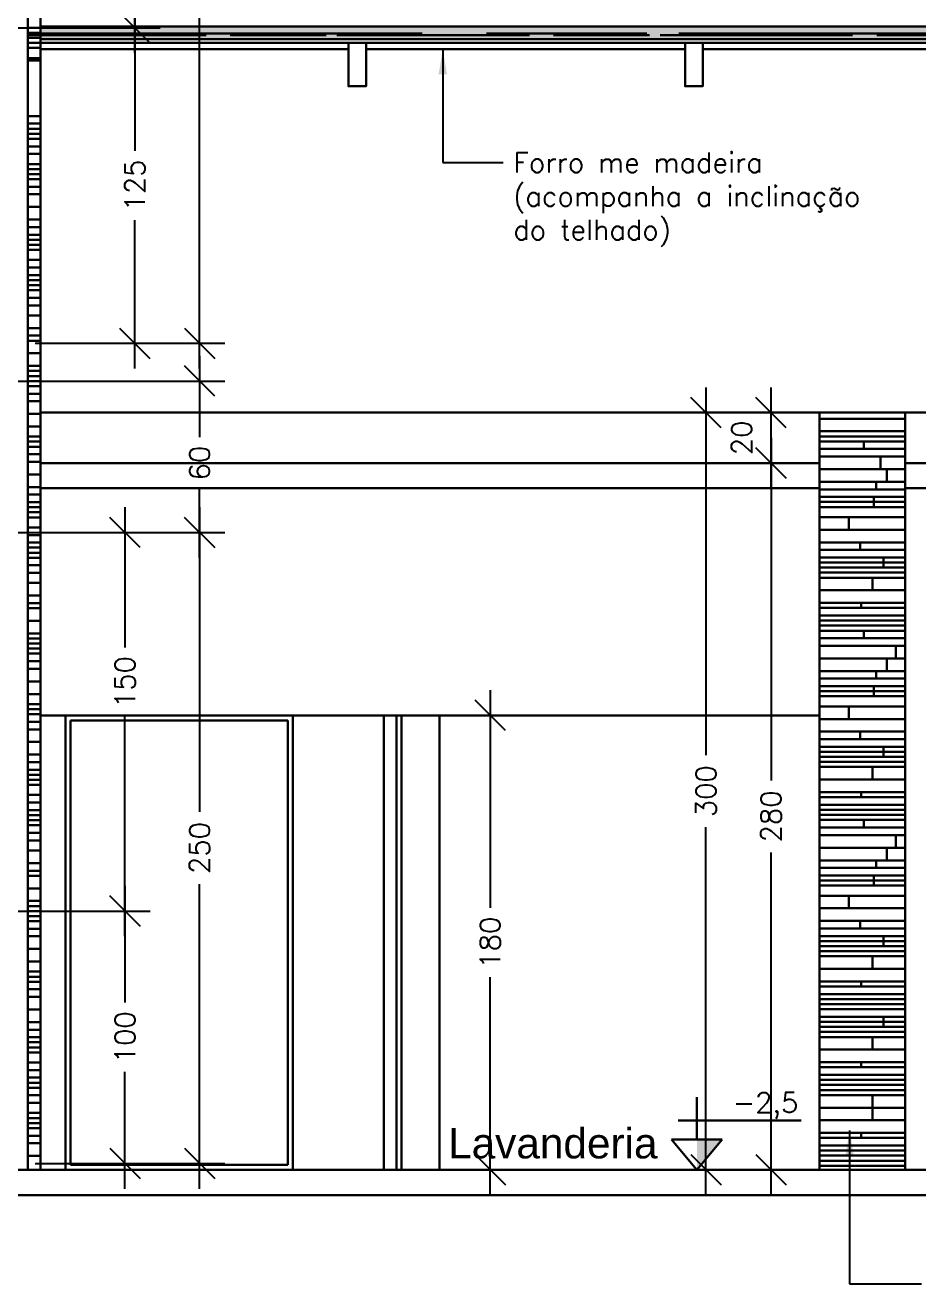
# Model space of a CAD drawing. Header units: millimetres. Extents: x -4228 to 27092, y -6721 to 984.
# Drawn here: x 25343.5 to 25697.4, y -1617.9 to -1119.2 of the extents above; entities that cross this region are included whole.
import ezdxf
from ezdxf.enums import TextEntityAlignment as Align

# ---------------------------------------------------------------- set-up
doc = ezdxf.new("R2010")
doc.units = ezdxf.units.MM
doc.header["$LTSCALE"] = 50
doc.layers.get('0').update_dxf_attribs({"lineweight": 0})
for name, color, linetype in [('cobertura', 2, 'Continuous'), ('cota', 1, 'Continuous'), ('esquadrias', 3, 'Continuous'), ('estruturametalica', 2, 'Continuous'), ('gesso', 7, 'Continuous'), ('HACHURA', 2, 'Continuous'), ('hatch', 2, 'Continuous'), ('madeiramento', 2, 'Continuous'), ('PAREDES', 6, 'Continuous'), ('PAREDES3', 2, 'Continuous'), ('pedras', 2, 'Continuous'), ('PENA01', 3, 'Continuous'), ('PENA02', 2, 'Continuous'), ('piso', 2, 'Continuous'), ('QLEADER', 7, 'Continuous'), ('TEXTO', 7, 'Continuous')]:
    doc.layers.add(name, color=color, linetype=linetype)
doc.styles.add('ARIAL', font='arial.ttf')
doc.styles.add('COTA', font='simplex.shx')
doc.styles.add('ROMANS', font='romans.shx')
doc.dimstyles.new('1_50', dxfattribs={"dimscale": 0, "dimtxt": 8, "dimasz": 12, "dimexe": 10, "dimexo": 5, "dimgap": 4, "dimtad": 0, "dimdec": 0, "dimzin": 1, "dimdsep": 46, "dimtxsty": 'ROMANS', "dimblk": 'OBLIQUE', "dimcen": 10, "dimdle": 10, "dimclrd": 1, "dimclre": 1, "dimclrt": 7, "dimaunit": 1, "dimadec": 0, "dimazin": 0, "dimtm": 1e-09, "dimtfac": 1, "dimtdec": 0, "dimtmove": 2, "dimatfit": 3, "dimldrblk": 'OBLIQUE', "dimfxl": 1, "dimtolj": 1, "dimtzin": 0, "dimarcsym": 0})
doc.dimstyles.new('LEADER_50', dxfattribs={"dimscale": 0, "dimtxt": 8, "dimasz": 10, "dimexe": 10, "dimexo": 5, "dimgap": 4, "dimtad": 0, "dimdec": 0, "dimzin": 1, "dimdsep": 46, "dimtxsty": 'ROMANS', "dimcen": 10, "dimdle": 10, "dimclrd": 9, "dimclre": 9, "dimclrt": 7, "dimaunit": 1, "dimadec": 0, "dimazin": 0, "dimtm": 1e-09, "dimtfac": 1, "dimtdec": 0, "dimtmove": 2, "dimatfit": 3, "dimfxl": 1, "dimtolj": 1, "dimtzin": 0, "dimarcsym": 0})

# ---------------------------------------------------------------- blocks, each defined once
blk = doc.blocks.new('_OBLIQUE')
at = {"color": 0, "linetype": 'ByBlock'}
blk.add_line((-0.5, -0.5), (0.5, 0.5), dxfattribs=at)
blk = doc.blocks.new('*D236')
at = {"layer": 'cota', "color": 1, "linetype": 'Continuous', "lineweight": -2}
for p, q in [((25386.93, -1110.24), (25386.93, -1169.02)), ((25345.71, -1120.24), (25396.93, -1120.24)), ((25386.93, -1255.24), (25386.93, -1196.45)), ((25360.71, -1245.24), (25396.93, -1245.24))]:
    blk.add_line(p, q, dxfattribs=at)
at = {"layer": 'Defpoints', "color": 0, "linetype": 'Continuous', "lineweight": 30}
for p in [(25340.71, -1120.24), (25355.71, -1245.24), (25386.93, -1245.24)]:
    blk.add_point(p, dxfattribs=at)
at = {"layer": 'cota', "color": 1, "linetype": 'Continuous', "lineweight": -2, "xscale": 12, "yscale": 12, "zscale": 12}
for p, rotation in [((25386.93, -1120.24), 90), ((25386.93, -1245.24), 270)]:
    blk.add_blockref('_OBLIQUE', p, dxfattribs=dict(at, rotation=rotation))
at = {"layer": 'cota', "color": 7, "linetype": 'Continuous', "lineweight": 30, "insert": (25386.93, -1182.74), "char_height": 8, "attachment_point": 5, "rotation": 90, "style": 'ROMANS'}
blk.add_mtext('\\A1;125', dxfattribs=at)
blk = doc.blocks.new('*D237')
at = {"layer": 'cota', "color": 1, "linetype": 'Continuous', "lineweight": -2}
for p, q in [((25386.93, -985.24), (25386.93, -1044.02)), ((25345.71, -995.24), (25396.93, -995.24)), ((25386.93, -1130.24), (25386.93, -1071.45)), ((25332.52, -1120.24), (25396.93, -1120.24))]:
    blk.add_line(p, q, dxfattribs=at)
at = {"layer": 'Defpoints', "color": 0, "linetype": 'Continuous', "lineweight": 30}
for p in [(25340.71, -995.24), (25386.93, -995.24), (25327.52, -1120.24)]:
    blk.add_point(p, dxfattribs=at)
at = {"layer": 'cota', "color": 1, "linetype": 'Continuous', "lineweight": -2, "xscale": 12, "yscale": 12, "zscale": 12}
for p, rotation in [((25386.93, -995.24), 90), ((25386.93, -1120.24), 270)]:
    blk.add_blockref('_OBLIQUE', p, dxfattribs=dict(at, rotation=rotation))
at = {"layer": 'cota', "color": 7, "linetype": 'Continuous', "lineweight": 30, "insert": (25386.93, -1057.74), "char_height": 8, "attachment_point": 5, "rotation": 90, "style": 'ROMANS'}
blk.add_mtext('\\A1;125', dxfattribs=at)
blk = doc.blocks.new('*D238')
at = {"layer": 'cota', "color": 1, "linetype": 'Continuous', "lineweight": -2}
for p, q in [((25412.57, -985.24), (25412.57, -1062.23)), ((25345.71, -995.24), (25422.57, -995.24)), ((25412.57, -1255.24), (25412.57, -1090.8)), ((25347.52, -1245.24), (25422.57, -1245.24))]:
    blk.add_line(p, q, dxfattribs=at)
at = {"layer": 'Defpoints', "color": 0, "linetype": 'Continuous', "lineweight": 30}
for p in [(25340.71, -995.24), (25342.52, -1245.24), (25412.57, -1245.24)]:
    blk.add_point(p, dxfattribs=at)
at = {"layer": 'cota', "color": 1, "linetype": 'Continuous', "lineweight": -2, "xscale": 12, "yscale": 12, "zscale": 12}
for p, rotation in [((25412.57, -995.24), 90), ((25412.57, -1245.24), 270)]:
    blk.add_blockref('_OBLIQUE', p, dxfattribs=dict(at, rotation=rotation))
at = {"layer": 'cota', "color": 7, "linetype": 'Continuous', "lineweight": 30, "insert": (25412.57, -1076.52), "char_height": 8, "attachment_point": 5, "rotation": 90, "style": 'ROMANS'}
blk.add_mtext('\\A1;250', dxfattribs=at)
blk = doc.blocks.new('*D239')
at = {"layer": 'cota', "color": 1, "linetype": 'Continuous', "lineweight": -2}
for p, q in [((25383.01, -1460.24), (25383.01, -1506.52)), ((25332.52, -1470.24), (25393.01, -1470.24)), ((25383.01, -1580.24), (25383.01, -1533.95)), ((25347.52, -1570.24), (25393.01, -1570.24))]:
    blk.add_line(p, q, dxfattribs=at)
at = {"layer": 'Defpoints', "color": 0, "linetype": 'Continuous', "lineweight": 30}
for p in [(25327.52, -1470.24), (25342.52, -1570.24), (25383.01, -1570.24)]:
    blk.add_point(p, dxfattribs=at)
at = {"layer": 'cota', "color": 1, "linetype": 'Continuous', "lineweight": -2, "xscale": 12, "yscale": 12, "zscale": 12}
for p, rotation in [((25383.01, -1470.24), 90), ((25383.01, -1570.24), 270)]:
    blk.add_blockref('_OBLIQUE', p, dxfattribs=dict(at, rotation=rotation))
at = {"layer": 'cota', "color": 7, "linetype": 'Continuous', "lineweight": 30, "insert": (25383.01, -1520.24), "char_height": 8, "attachment_point": 5, "rotation": 90, "style": 'ROMANS'}
blk.add_mtext('\\A1;100', dxfattribs=at)
blk = doc.blocks.new('*D240')
at = {"layer": 'cota', "color": 1, "linetype": 'Continuous', "lineweight": -2}
for p, q in [((25383.01, -1310.24), (25383.01, -1365.8)), ((25332.52, -1320.24), (25393.01, -1320.24)), ((25383.01, -1480.24), (25383.01, -1393.23)), ((25332.52, -1470.24), (25393.01, -1470.24))]:
    blk.add_line(p, q, dxfattribs=at)
at = {"layer": 'Defpoints', "color": 0, "linetype": 'Continuous', "lineweight": 30}
for p in [(25327.52, -1320.24), (25383.01, -1320.24), (25327.52, -1470.24)]:
    blk.add_point(p, dxfattribs=at)
at = {"layer": 'cota', "color": 1, "linetype": 'Continuous', "lineweight": -2, "xscale": 12, "yscale": 12, "zscale": 12}
for p, rotation in [((25383.01, -1320.24), 90), ((25383.01, -1470.24), 270)]:
    blk.add_blockref('_OBLIQUE', p, dxfattribs=dict(at, rotation=rotation))
at = {"layer": 'cota', "color": 7, "linetype": 'Continuous', "lineweight": 30, "insert": (25383.01, -1379.52), "char_height": 8, "attachment_point": 5, "rotation": 90, "style": 'ROMANS'}
blk.add_mtext('\\A1;150', dxfattribs=at)
blk = doc.blocks.new('*D241')
at = {"layer": 'cota', "color": 1, "linetype": 'Continuous', "lineweight": -2}
for p, q in [((25412.57, -1310.24), (25412.57, -1430.95)), ((25332.52, -1320.24), (25422.57, -1320.24)), ((25412.57, -1580.24), (25412.57, -1459.52)), ((25357.13, -1570.24), (25422.57, -1570.24))]:
    blk.add_line(p, q, dxfattribs=at)
at = {"layer": 'Defpoints', "color": 0, "linetype": 'Continuous', "lineweight": 30}
for p in [(25327.52, -1320.24), (25352.13, -1570.24), (25412.57, -1570.24)]:
    blk.add_point(p, dxfattribs=at)
at = {"layer": 'cota', "color": 1, "linetype": 'Continuous', "lineweight": -2, "xscale": 12, "yscale": 12, "zscale": 12}
for p, rotation in [((25412.57, -1320.24), 90), ((25412.57, -1570.24), 270)]:
    blk.add_blockref('_OBLIQUE', p, dxfattribs=dict(at, rotation=rotation))
at = {"layer": 'cota', "color": 7, "linetype": 'Continuous', "lineweight": 30, "insert": (25412.57, -1445.24), "char_height": 8, "attachment_point": 5, "rotation": 90, "style": 'ROMANS'}
blk.add_mtext('\\A1;250', dxfattribs=at)
blk = doc.blocks.new('*D242')
at = {"layer": 'cota', "color": 1, "linetype": 'Continuous', "lineweight": -2}
for p, q in [((25412.57, -1250.24), (25412.57, -1282.45)), ((25332.52, -1260.24), (25422.57, -1260.24)), ((25412.57, -1330.24), (25412.57, -1303.02)), ((25337.52, -1320.24), (25422.57, -1320.24))]:
    blk.add_line(p, q, dxfattribs=at)
at = {"layer": 'Defpoints', "color": 0, "linetype": 'Continuous', "lineweight": 30}
for p in [(25327.52, -1260.24), (25412.57, -1260.24), (25332.52, -1320.24)]:
    blk.add_point(p, dxfattribs=at)
at = {"layer": 'cota', "color": 1, "linetype": 'Continuous', "lineweight": -2, "xscale": 12, "yscale": 12, "zscale": 12}
for p, rotation in [((25412.57, -1260.24), 90), ((25412.57, -1320.24), 270)]:
    blk.add_blockref('_OBLIQUE', p, dxfattribs=dict(at, rotation=rotation))
at = {"layer": 'cota', "color": 7, "linetype": 'Continuous', "lineweight": 30, "insert": (25412.57, -1292.74), "char_height": 8, "attachment_point": 5, "rotation": 90, "style": 'ROMANS'}
blk.add_mtext('\\A1;60', dxfattribs=at)
blk = doc.blocks.new('*D263')
at = {"layer": 'cota', "color": 1, "linetype": 'Continuous', "lineweight": -2}
for p, q in [((25527.65, -1382.74), (25527.65, -1469.02)), ((25512.52, -1392.74), (25537.65, -1392.74)), ((25527.65, -1582.74), (25527.65, -1496.45)), ((25512.52, -1572.74), (25537.65, -1572.74))]:
    blk.add_line(p, q, dxfattribs=at)
at = {"layer": 'Defpoints', "color": 0, "linetype": 'Continuous', "lineweight": 30}
for p in [(25507.52, -1392.74), (25507.52, -1572.74), (25527.65, -1572.74)]:
    blk.add_point(p, dxfattribs=at)
at = {"layer": 'cota', "color": 1, "linetype": 'Continuous', "lineweight": -2, "xscale": 12, "yscale": 12, "zscale": 12}
for p, rotation in [((25527.65, -1392.74), 90), ((25527.65, -1572.74), 270)]:
    blk.add_blockref('_OBLIQUE', p, dxfattribs=dict(at, rotation=rotation))
at = {"layer": 'cota', "color": 7, "linetype": 'Continuous', "lineweight": 30, "insert": (25527.65, -1482.74), "char_height": 8, "attachment_point": 5, "rotation": 90, "style": 'ROMANS'}
blk.add_mtext('\\A1;180', dxfattribs=at)
blk = doc.blocks.new('*D264')
at = {"layer": 'cota', "color": 1, "linetype": 'Continuous', "lineweight": -2}
for p, q in [((25638.88, -1282.74), (25638.88, -1418.45)), ((25653.02, -1292.74), (25628.88, -1292.74)), ((25638.88, -1582.74), (25638.88, -1447.02)), ((25653.02, -1572.74), (25628.88, -1572.74))]:
    blk.add_line(p, q, dxfattribs=at)
at = {"layer": 'Defpoints', "color": 0, "linetype": 'Continuous', "lineweight": 30}
for p in [(25658.02, -1292.74), (25638.88, -1572.74), (25658.02, -1572.74)]:
    blk.add_point(p, dxfattribs=at)
at = {"layer": 'cota', "color": 1, "linetype": 'Continuous', "lineweight": -2, "xscale": 12, "yscale": 12, "zscale": 12}
for p, rotation in [((25638.88, -1292.74), 90), ((25638.88, -1572.74), 270)]:
    blk.add_blockref('_OBLIQUE', p, dxfattribs=dict(at, rotation=rotation))
at = {"layer": 'cota', "color": 7, "linetype": 'Continuous', "lineweight": 30, "insert": (25638.88, -1432.74), "char_height": 8, "attachment_point": 5, "rotation": 90, "style": 'ROMANS'}
blk.add_mtext('\\A1;280', dxfattribs=at)
blk = doc.blocks.new('*D265')
at = {"layer": 'cota', "color": 1, "linetype": 'Continuous', "lineweight": -2}
for p, q in [((25638.88, -1302.74), (25638.88, -1262.74)), ((25653.02, -1272.74), (25628.88, -1272.74)), ((25653.02, -1292.74), (25628.88, -1292.74))]:
    blk.add_line(p, q, dxfattribs=at)
at = {"layer": 'Defpoints', "color": 0, "linetype": 'Continuous', "lineweight": 30}
for p in [(25638.88, -1272.74), (25658.02, -1272.74), (25658.02, -1292.74)]:
    blk.add_point(p, dxfattribs=at)
at = {"layer": 'cota', "color": 1, "linetype": 'Continuous', "lineweight": -2, "xscale": 12, "yscale": 12, "zscale": 12}
for p, rotation in [((25638.88, -1272.74), 90), ((25638.88, -1292.74), 270)]:
    blk.add_blockref('_OBLIQUE', p, dxfattribs=dict(at, rotation=rotation))
at = {"layer": 'cota', "color": 7, "linetype": 'Continuous', "lineweight": 30, "insert": (25627.26, -1282.74), "char_height": 8, "attachment_point": 5, "rotation": 90, "style": 'ROMANS'}
blk.add_mtext('\\A1;20', dxfattribs=at)
blk = doc.blocks.new('*D266')
at = {"layer": 'cota', "color": 1, "linetype": 'Continuous', "lineweight": -2}
for p, q in [((25613.1, -1262.74), (25613.1, -1408.45)), ((25648.02, -1272.74), (25603.1, -1272.74)), ((25613.1, -1582.74), (25613.1, -1437.02)), ((25653.02, -1572.74), (25603.1, -1572.74))]:
    blk.add_line(p, q, dxfattribs=at)
at = {"layer": 'Defpoints', "color": 0, "linetype": 'Continuous', "lineweight": 30}
for p in [(25653.02, -1272.74), (25613.1, -1572.74), (25658.02, -1572.74)]:
    blk.add_point(p, dxfattribs=at)
at = {"layer": 'cota', "color": 1, "linetype": 'Continuous', "lineweight": -2, "xscale": 12, "yscale": 12, "zscale": 12}
for p, rotation in [((25613.1, -1272.74), 90), ((25613.1, -1572.74), 270)]:
    blk.add_blockref('_OBLIQUE', p, dxfattribs=dict(at, rotation=rotation))
at = {"layer": 'cota', "color": 7, "linetype": 'Continuous', "lineweight": 30, "insert": (25613.1, -1422.74), "char_height": 8, "attachment_point": 5, "rotation": 90, "style": 'ROMANS'}
blk.add_mtext('\\A1;300', dxfattribs=at)

msp = doc.modelspace()

# ---------------------------------------------------------------- hatches: boundary and pattern name
at = {"layer": 'hatch', "linetype": 'Continuous', "lineweight": 30}
h = msp.add_hatch(dxfattribs=at)
h.set_pattern_fill('AR-SAND', color=256, scale=0.3, style=0)
h.set_pattern_definition([(37.5, (23238.521, -2702.877), (-0.48001, 14.682397), [0, -11.5824, 0, -12.954, 0, -12.3825]), (7.5, (23238.521, -2702.877), (13.4857, 21.50475), [0, -6.2484, 0, -10.4394, 0, -4.0005]), (327.5, (23229.149, -2702.877), (23.72977, 0.043116), [0, -3.81, 0, -13.716, 0, -17.907]), (317.5, (23229.149, -2702.877), (22.90669, 6.68788), [0, -1.905, 0, -8.9916, 0, -10.287])])
h.paths.add_polyline_path([(26948.92, -1124.73), (26948.92, -1119.73), (25349.52, -1119.73), (25349.52, -1124.73)])
h = msp.add_hatch(dxfattribs=at)
h.set_pattern_fill('AR-RROOF', color=3, scale=0.5, style=0)
h.set_pattern_definition([(0, (29305.63, -2227.493), (27.94, 12.7), [190.5, -25.4, 63.5, -12.7]), (0, (29322.52, -2221.143), (-12.7, 16.891), [38.1, -4.191, 76.2, -9.525]), (0, (29311.9795, -2216.6985), (66.04, 8.509), [101.6, -17.78, 50.8, -12.7])])
h.paths.add_polyline_path([(26948.92, -1124.73), (26948.92, -1119.73), (25349.52, -1119.73), (25349.52, -1124.73)])

# ---------------------------------------------------------------- linework, layer by layer
at = {"layer": 'cobertura', "color": 3, "linetype": 'Continuous', "lineweight": 30}
for p, q in [((25349.52, -1302.74), (25658.02, -1302.74)), ((25692.02, -1302.74), (25787.52, -1302.74))]:
    msp.add_line(p, q, dxfattribs=at)
at = {"layer": 'esquadrias', "linetype": 'Continuous', "lineweight": 30}
for p, q in [((25359.52, -1392.74), (25359.52, -1572.74)), ((25361.52, -1394.74), (25361.52, -1570.74)), ((25447.52, -1394.74), (25361.52, -1394.74)), ((25447.52, -1394.74), (25447.52, -1570.74)), ((25449.52, -1392.74), (25449.52, -1572.74)), ((25361.52, -1570.74), (25447.52, -1570.74))]:
    msp.add_line(p, q, dxfattribs=at)
at = {"layer": 'estruturametalica', "color": 7, "linetype": 'Continuous', "lineweight": 30}
for p, q in [((25349.52, -1272.74), (25658.02, -1272.74)), ((25787.52, -1272.74), (25692.02, -1272.74)), ((25349.52, -1292.74), (25658.02, -1292.74)), ((25787.52, -1292.74), (25692.02, -1292.74))]:
    msp.add_line(p, q, dxfattribs=at)
at = {"layer": 'gesso', "linetype": 'Continuous', "lineweight": 30}
for p, q in [((25349.52, -1126.19), (26474.02, -1126.19)), ((25349.52, -1128.69), (25471.52, -1128.69)), ((25478.52, -1128.69), (25604.85, -1128.69)), ((25611.85, -1128.69), (25738.19, -1128.69))]:
    msp.add_line(p, q, dxfattribs=at)
at = {"layer": 'madeiramento', "linetype": 'Continuous', "lineweight": 30}
for p, q in [((26948.92, -1119.73), (25349.52, -1119.73)), ((26948.92, -1124.73), (25349.52, -1124.73))]:
    msp.add_line(p, q, dxfattribs=at)
at = {"layer": 'madeiramento', "color": 4, "linetype": 'Continuous', "lineweight": 30}
for points in [[(25471.52, -1126.19), (25478.52, -1126.19), (25478.52, -1143.42), (25471.52, -1143.42)], [(25604.85, -1126.19), (25611.85, -1126.19), (25611.85, -1143.42), (25604.85, -1143.42)]]:
    msp.add_lwpolyline(points, close=True, dxfattribs=at)
at = {"layer": 'PAREDES', "linetype": 'Continuous', "lineweight": 30}
for p, q in [((25492.52, -1392.74), (25492.52, -1572.74)), ((25507.52, -1392.74), (25492.52, -1392.74)), ((25507.52, -1392.74), (25507.52, -1572.74))]:
    msp.add_line(p, q, dxfattribs=at)
at = {"layer": 'PAREDES3', "linetype": 'Continuous', "lineweight": 30}
for p, q in [((25344.52, -752.24), (25344.52, -1572.74)), ((25344.52, -752.24), (25344.52, -1572.74)), ((25349.52, -752.24), (25349.52, -1572.74)), ((25349.52, -752.24), (25349.52, -1572.74)), ((25492.52, -1392.74), (25349.52, -1392.74)), ((25485.52, -1392.74), (25485.52, -1572.74)), ((25490.52, -1392.74), (25490.52, -1572.74)), ((25507.52, -1392.74), (25658.02, -1392.74))]:
    msp.add_line(p, q, dxfattribs=at)
at = {"layer": 'pedras', "color": 55, "linetype": 'Continuous', "lineweight": 30}
for p, q in [((25344.52, -1120.24), (25349.52, -1120.24)), ((25344.52, -1120.24), (25349.52, -1120.24)), ((25344.52, -1122.24), (25349.52, -1122.24)), ((25344.52, -1123.24), (25349.52, -1123.24)), ((25344.52, -1124.24), (25349.52, -1124.24)), ((25344.52, -1126.24), (25349.52, -1126.24)), ((25344.52, -1128.24), (25349.52, -1128.24)), ((25344.52, -1128.24), (25349.52, -1128.24)), ((25344.52, -1132.24), (25349.52, -1132.24)), ((25344.52, -1133.24), (25349.52, -1133.24)), ((25344.52, -1155.24), (25349.52, -1155.24)), ((25344.52, -1158.24), (25349.52, -1158.24)), ((25344.52, -1160.24), (25349.52, -1160.24)), ((25344.52, -1162.24), (25349.52, -1162.24)), ((25344.52, -1164.24), (25349.52, -1164.24)), ((25344.52, -1167.24), (25349.52, -1167.24)), ((25344.52, -1170.24), (25349.52, -1170.24)), ((25344.52, -1174.24), (25349.52, -1174.24)), ((25344.52, -1176.24), (25349.52, -1176.24)), ((25344.52, -1178.24), (25349.52, -1178.24)), ((25344.52, -1180.24), (25349.52, -1180.24)), ((25344.52, -1183.24), (25349.52, -1183.24)), ((25344.52, -1186.24), (25349.52, -1186.24)), ((25344.52, -1191.24), (25349.52, -1191.24)), ((25344.52, -1191.24), (25349.52, -1191.24)), ((25344.52, -1196.24), (25349.52, -1196.24)), ((25344.52, -1199.24), (25349.52, -1199.24)), ((25344.52, -1202.24), (25349.52, -1202.24)), ((25344.52, -1204.24), (25349.52, -1204.24)), ((25344.52, -1206.24), (25349.52, -1206.24)), ((25344.52, -1208.24), (25349.52, -1208.24)), ((25344.52, -1212.24), (25349.52, -1212.24)), ((25344.52, -1215.24), (25349.52, -1215.24)), ((25344.52, -1218.24), (25349.52, -1218.24)), ((25344.52, -1220.24), (25349.52, -1220.24)), ((25344.52, -1222.24), (25349.52, -1222.24)), ((25344.52, -1224.24), (25349.52, -1224.24)), ((25344.52, -1227.24), (25349.52, -1227.24)), ((25344.52, -1230.24), (25349.52, -1230.24)), ((25344.52, -1234.24), (25349.52, -1234.24)), ((25344.52, -1239.24), (25349.52, -1239.24)), ((25344.52, -1242.24), (25349.52, -1242.24)), ((25344.52, -1244.24), (25349.52, -1244.24)), ((25344.52, -1249.24), (25349.52, -1249.24)), ((25344.52, -1254.24), (25349.52, -1254.24)), ((25344.52, -1256.24), (25349.52, -1256.24)), ((25344.52, -1258.24), (25349.52, -1258.24)), ((25344.52, -1260.24), (25349.52, -1260.24)), ((25344.52, -1262.24), (25349.52, -1262.24)), ((25344.52, -1265.24), (25349.52, -1265.24)), ((25344.52, -1268.24), (25349.52, -1268.24)), ((25344.52, -1273.24), (25349.52, -1273.24)), ((25658.02, -1275.14), (25692.02, -1275.14)), ((25344.52, -1278.24), (25349.52, -1278.24)), ((25658.02, -1280.14), (25692.02, -1280.14)), ((25344.52, -1282.24), (25349.52, -1282.24)), ((25344.52, -1284.24), (25349.52, -1284.24)), ((25344.52, -1286.24), (25349.52, -1286.24)), ((25658.02, -1282.14), (25692.02, -1282.14)), ((25658.02, -1284.14), (25692.02, -1284.14)), ((25675.64, -1287.14), (25675.64, -1284.14)), ((25344.52, -1289.24), (25349.52, -1289.24)), ((25658.02, -1287.14), (25692.02, -1287.14)), ((25658.02, -1290.14), (25692.02, -1290.14)), ((25682.21, -1295.14), (25682.21, -1290.14)), ((25344.52, -1292.24), (25349.52, -1292.24)), ((25658.02, -1295.14), (25692.02, -1295.14)), ((25684.69, -1300.14), (25684.69, -1295.14)), ((25344.52, -1297.24), (25349.52, -1297.24)), ((25658.02, -1300.14), (25692.02, -1300.14)), ((25680.55, -1303.14), (25680.55, -1300.14)), ((25344.52, -1302.24), (25349.52, -1302.24)), ((25344.52, -1305.24), (25349.52, -1305.24)), ((25658.02, -1303.14), (25692.02, -1303.14)), ((25658.02, -1306.14), (25692.02, -1306.14)), ((25679.52, -1310.14), (25679.52, -1306.14)), ((25344.52, -1308.24), (25349.52, -1308.24)), ((25344.52, -1310.24), (25349.52, -1310.24)), ((25658.02, -1308.14), (25692.02, -1308.14)), ((25658.02, -1310.14), (25692.02, -1310.14)), ((25344.52, -1312.24), (25349.52, -1312.24)), ((25344.52, -1314.24), (25349.52, -1314.24)), ((25658.02, -1314.14), (25692.02, -1314.14)), ((25669.7, -1319.14), (25669.7, -1314.14)), ((25344.52, -1318.24), (25349.52, -1318.24)), ((25344.52, -1321.24), (25349.52, -1321.24)), ((25658.02, -1319.14), (25692.02, -1319.14)), ((25344.52, -1324.24), (25349.52, -1324.24)), ((25344.52, -1326.24), (25349.52, -1326.24)), ((25658.02, -1324.14), (25692.02, -1324.14)), ((25674.09, -1327.14), (25674.09, -1324.14)), ((25344.52, -1328.24), (25349.52, -1328.24)), ((25344.52, -1330.24), (25349.52, -1330.24)), ((25658.02, -1327.14), (25692.02, -1327.14)), ((25658.02, -1330.14), (25692.02, -1330.14)), ((25683.4, -1334.14), (25683.4, -1330.14)), ((25344.52, -1333.24), (25349.52, -1333.24)), ((25344.52, -1336.24), (25349.52, -1336.24)), ((25658.02, -1332.14), (25692.02, -1332.14)), ((25658.02, -1334.14), (25692.02, -1334.14)), ((25658.02, -1336.14), (25692.02, -1336.14)), ((25344.52, -1340.24), (25349.52, -1340.24)), ((25658.02, -1338.14), (25692.02, -1338.14)), ((25679, -1343.14), (25679, -1338.14)), ((25344.52, -1345.24), (25349.52, -1345.24)), ((25658.02, -1343.14), (25692.02, -1343.14)), ((25344.52, -1348.24), (25349.52, -1348.24)), ((25344.52, -1350.24), (25349.52, -1350.24)), ((25658.02, -1348.14), (25692.02, -1348.14)), ((25658.02, -1350.14), (25692.02, -1350.14)), ((25674.61, -1350.14), (25674.61, -1348.14)), ((25344.52, -1355.24), (25349.52, -1355.24)), ((25658.02, -1353.14), (25692.02, -1353.14)), ((25658.02, -1355.14), (25692.02, -1355.14)), ((25344.52, -1360.24), (25349.52, -1360.24)), ((25658.02, -1357.14), (25692.02, -1357.14)), ((25658.02, -1359.14), (25692.02, -1359.14)), ((25675.64, -1362.14), (25675.64, -1359.14)), ((25344.52, -1362.24), (25349.52, -1362.24)), ((25344.52, -1364.24), (25349.52, -1364.24)), ((25344.52, -1366.24), (25349.52, -1366.24)), ((25658.02, -1362.14), (25692.02, -1362.14)), ((25658.02, -1365.14), (25692.02, -1365.14)), ((25688.31, -1370.14), (25688.31, -1365.14)), ((25344.52, -1368.24), (25349.52, -1368.24)), ((25344.52, -1371.24), (25349.52, -1371.24)), ((25658.02, -1370.14), (25692.02, -1370.14)), ((25684.69, -1375.14), (25684.69, -1370.14)), ((25344.52, -1374.24), (25349.52, -1374.24)), ((25658.02, -1375.14), (25692.02, -1375.14)), ((25680.55, -1378.14), (25680.55, -1375.14)), ((25344.52, -1379.24), (25349.52, -1379.24)), ((25658.02, -1378.14), (25692.02, -1378.14)), ((25658.02, -1381.14), (25692.02, -1381.14)), ((25679.52, -1385.14), (25679.52, -1381.14)), ((25344.52, -1384.24), (25349.52, -1384.24)), ((25658.02, -1383.14), (25692.02, -1383.14)), ((25658.02, -1385.14), (25692.02, -1385.14)), ((25344.52, -1388.24), (25349.52, -1388.24)), ((25344.52, -1390.24), (25349.52, -1390.24)), ((25658.02, -1389.14), (25692.02, -1389.14)), ((25669.7, -1394.14), (25669.7, -1389.14)), ((25344.52, -1392.24), (25349.52, -1392.24)), ((25344.52, -1395.24), (25349.52, -1395.24)), ((25658.02, -1394.14), (25692.02, -1394.14)), ((25344.52, -1398.24), (25349.52, -1398.24)), ((25658.02, -1399.14), (25692.02, -1399.14)), ((25674.09, -1402.14), (25674.09, -1399.14)), ((25344.52, -1403.24), (25349.52, -1403.24)), ((25658.02, -1402.14), (25692.02, -1402.14)), ((25658.02, -1405.14), (25692.02, -1405.14)), ((25683.4, -1409.14), (25683.4, -1405.14)), ((25344.52, -1408.24), (25349.52, -1408.24)), ((25344.52, -1411.24), (25349.52, -1411.24)), ((25658.02, -1407.14), (25692.02, -1407.14)), ((25658.02, -1409.14), (25692.02, -1409.14)), ((25658.02, -1411.14), (25692.02, -1411.14)), ((25344.52, -1414.24), (25349.52, -1414.24)), ((25344.52, -1416.24), (25349.52, -1416.24)), ((25658.02, -1413.14), (25692.02, -1413.14)), ((25679, -1418.14), (25679, -1413.14)), ((25344.52, -1418.24), (25349.52, -1418.24)), ((25344.52, -1420.24), (25349.52, -1420.24)), ((25658.02, -1418.14), (25692.02, -1418.14)), ((25344.52, -1424.24), (25349.52, -1424.24)), ((25658.02, -1423.14), (25692.02, -1423.14)), ((25658.02, -1425.14), (25692.02, -1425.14)), ((25674.61, -1425.14), (25674.61, -1423.14)), ((25344.52, -1427.24), (25349.52, -1427.24)), ((25344.52, -1430.24), (25349.52, -1430.24)), ((25658.02, -1428.14), (25692.02, -1428.14)), ((25658.02, -1430.14), (25692.02, -1430.14)), ((25344.52, -1432.24), (25349.52, -1432.24)), ((25344.52, -1434.24), (25349.52, -1434.24)), ((25344.52, -1436.24), (25349.52, -1436.24)), ((25658.02, -1432.14), (25692.02, -1432.14)), ((25658.02, -1434.14), (25692.02, -1434.14)), ((25675.64, -1437.14), (25675.64, -1434.14)), ((25344.52, -1439.24), (25349.52, -1439.24)), ((25658.02, -1437.14), (25692.02, -1437.14)), ((25658.02, -1440.14), (25692.02, -1440.14)), ((25688.31, -1445.14), (25688.31, -1440.14)), ((25344.52, -1442.24), (25349.52, -1442.24)), ((25344.52, -1446.24), (25349.52, -1446.24)), ((25658.02, -1445.14), (25692.02, -1445.14)), ((25684.69, -1450.14), (25684.69, -1445.14)), ((25344.52, -1451.24), (25349.52, -1451.24)), ((25658.02, -1450.14), (25692.02, -1450.14)), ((25680.55, -1453.14), (25680.55, -1450.14)), ((25344.52, -1454.24), (25349.52, -1454.24)), ((25658.02, -1453.14), (25692.02, -1453.14)), ((25658.02, -1456.14), (25692.02, -1456.14)), ((25679.52, -1460.14), (25679.52, -1456.14)), ((25344.52, -1456.24), (25349.52, -1456.24)), ((25658.02, -1458.14), (25692.02, -1458.14)), ((25658.02, -1460.14), (25692.02, -1460.14)), ((25344.52, -1461.24), (25349.52, -1461.24)), ((25658.02, -1464.14), (25692.02, -1464.14)), ((25669.7, -1469.14), (25669.7, -1464.14)), ((25344.52, -1466.24), (25349.52, -1466.24)), ((25344.52, -1468.24), (25349.52, -1468.24)), ((25344.52, -1470.24), (25349.52, -1470.24)), ((25658.02, -1469.14), (25692.02, -1469.14)), ((25344.52, -1472.24), (25349.52, -1472.24)), ((25344.52, -1474.24), (25349.52, -1474.24)), ((25658.02, -1474.14), (25692.02, -1474.14)), ((25674.09, -1477.14), (25674.09, -1474.14)), ((25344.52, -1477.24), (25349.52, -1477.24)), ((25344.52, -1480.24), (25349.52, -1480.24)), ((25658.02, -1477.14), (25692.02, -1477.14)), ((25658.02, -1480.14), (25692.02, -1480.14)), ((25683.4, -1484.14), (25683.4, -1480.14)), ((25344.52, -1485.24), (25349.52, -1485.24)), ((25658.02, -1482.14), (25692.02, -1482.14)), ((25658.02, -1484.14), (25692.02, -1484.14)), ((25658.02, -1486.14), (25692.02, -1486.14)), ((25344.52, -1490.24), (25349.52, -1490.24)), ((25658.02, -1488.14), (25692.02, -1488.14)), ((25679, -1493.14), (25679, -1488.14)), ((25344.52, -1494.24), (25349.52, -1494.24)), ((25658.02, -1493.14), (25692.02, -1493.14)), ((25344.52, -1496.24), (25349.52, -1496.24)), ((25344.52, -1498.24), (25349.52, -1498.24)), ((25658.02, -1498.14), (25692.02, -1498.14)), ((25658.02, -1500.14), (25692.02, -1500.14)), ((25674.61, -1500.14), (25674.61, -1498.14)), ((25344.52, -1501.24), (25349.52, -1501.24)), ((25344.52, -1504.24), (25349.52, -1504.24)), ((25658.02, -1503.14), (25692.02, -1503.14)), ((25658.02, -1505.14), (25692.02, -1505.14)), ((25344.52, -1509.24), (25349.52, -1509.24)), ((25658.02, -1507.14), (25692.02, -1507.14)), ((25658.02, -1509.14), (25692.02, -1509.14)), ((25344.52, -1514.24), (25349.52, -1514.24)), ((25658.02, -1512.14), (25692.02, -1512.14)), ((25658.02, -1514.14), (25692.02, -1514.14)), ((25683.4, -1516.14), (25683.4, -1512.14)), ((25344.52, -1517.24), (25349.52, -1517.24)), ((25344.52, -1520.24), (25349.52, -1520.24)), ((25658.02, -1516.14), (25692.02, -1516.14)), ((25658.02, -1518.14), (25692.02, -1518.14)), ((25658.02, -1520.14), (25692.02, -1520.14)), ((25679, -1525.14), (25679, -1520.14)), ((25344.52, -1522.24), (25349.52, -1522.24)), ((25344.52, -1524.24), (25349.52, -1524.24)), ((25658.02, -1525.14), (25692.02, -1525.14)), ((25344.52, -1526.24), (25349.52, -1526.24)), ((25344.52, -1530.24), (25349.52, -1530.24)), ((25658.02, -1530.14), (25692.02, -1530.14)), ((25674.61, -1532.14), (25674.61, -1530.14)), ((25344.52, -1533.24), (25349.52, -1533.24)), ((25658.02, -1532.14), (25692.02, -1532.14)), ((25658.02, -1535.14), (25692.02, -1535.14)), ((25344.52, -1536.24), (25349.52, -1536.24)), ((25344.52, -1538.24), (25349.52, -1538.24)), ((25344.52, -1540.24), (25349.52, -1540.24)), ((25658.02, -1537.14), (25692.02, -1537.14)), ((25658.02, -1539.14), (25692.02, -1539.14)), ((25344.52, -1543.24), (25349.52, -1543.24)), ((25658.02, -1541.14), (25692.02, -1541.14)), ((25658.02, -1543.14), (25692.02, -1543.14)), ((25679, -1548.14), (25679, -1543.14)), ((25344.52, -1546.24), (25349.52, -1546.24)), ((25344.52, -1550.24), (25349.52, -1550.24)), ((25658.02, -1548.14), (25692.02, -1548.14)), ((25679, -1553.14), (25679, -1548.14)), ((25344.52, -1552.24), (25349.52, -1552.24)), ((25344.52, -1554.24), (25349.52, -1554.24)), ((25658.02, -1553.14), (25692.02, -1553.14)), ((25344.52, -1556.24), (25349.52, -1556.24)), ((25344.52, -1559.24), (25349.52, -1559.24)), ((25658.02, -1558.14), (25692.02, -1558.14)), ((25658.02, -1560.14), (25692.02, -1560.14)), ((25674.61, -1560.14), (25674.61, -1558.14)), ((25344.52, -1562.24), (25349.52, -1562.24)), ((25658.02, -1563.14), (25692.02, -1563.14)), ((25658.02, -1565.14), (25692.02, -1565.14)), ((25344.52, -1567.24), (25349.52, -1567.24)), ((25658.02, -1567.14), (25692.02, -1567.14)), ((25658.02, -1569.14), (25692.02, -1569.14)), ((25344.52, -1572.74), (25349.52, -1572.74)), ((25658.02, -1571.14), (25692.02, -1571.14))]:
    msp.add_line(p, q, dxfattribs=at)
at = {"layer": 'PENA01', "color": 7, "linetype": 'Continuous', "lineweight": 30}
for p, q in [((25658.02, -1272.74), (25658.02, -1572.74)), ((25692.02, -1272.74), (25658.02, -1272.74)), ((25692.02, -1272.74), (25692.02, -1572.74))]:
    msp.add_line(p, q, dxfattribs=at)
at = {"layer": 'PENA01', "lineweight": 30}
for p, q in [((25609.48, -1543.98), (25609.48, -1560.74)), ((25602.04, -1553.22), (25650.76, -1553.22)), ((25599.48, -1560.74), (25619.48, -1560.74)), ((25609.48, -1572.74), (25599.48, -1560.74)), ((25609.48, -1572.74), (25619.48, -1560.74))]:
    msp.add_line(p, q, dxfattribs=at)
msp.add_solid([(25609.48, -1572.74), (25609.48, -1560.74), (25609.48, -1572.74), (25619.48, -1560.74)], dxfattribs=at)
at = {"layer": 'piso', "color": 6, "linetype": 'Continuous', "lineweight": 30}
msp.add_line((22842.52, -1572.74), (26885.02, -1572.74), dxfattribs=at)
at = {"layer": 'piso', "color": 8, "linetype": 'Continuous', "lineweight": 30}
msp.add_line((27092.02, -1582.74), (22462.06, -1582.74), dxfattribs=at)

# ---------------------------------------------------------------- texts
at = {"layer": 'PENA02', "lineweight": 30, "style": 'COTA'}
msp.add_text('-2,5', height=8, dxfattribs=at).set_placement((25623.65, -1550.1))
at = {"layer": 'QLEADER', "color": 7, "linetype": 'Continuous', "lineweight": 30, "insert": (25536.79, -1169.65), "char_height": 8, "width": 200.7525, "attachment_point": 1, "style": 'ROMANS'}
msp.add_mtext('Forro me madeira\\P(acompanha a inclinação \\Pdo telhado)', dxfattribs=at)
at = {"layer": 'TEXTO', "linetype": 'Continuous', "lineweight": 30, "style": 'ARIAL'}
msp.add_text('Lavanderia', height=12, dxfattribs=at).set_placement((25552.45, -1568.24), align=Align.CENTER)

# ---------------------------------------------------------------- dimensions: what is measured, and where the dimension line sits
at = {"layer": 'cota', "linetype": 'Continuous', "lineweight": 30}
for base, p1, p2, picture, middle in [((25386.93, -995.24), (25327.52, -1120.24), (25340.71, -995.24), '*D237', (25386.93, -1057.74)), ((25386.93, -1245.24), (25340.71, -1120.24), (25355.71, -1245.24), '*D236', (25386.93, -1182.74)), ((25613.1, -1572.74), (25653.02, -1272.74), (25658.02, -1572.74), '*D266', (25613.1, -1422.74)), ((25638.88, -1572.74), (25658.02, -1292.74), (25658.02, -1572.74), '*D264', (25638.88, -1432.74)), ((25412.57, -1570.24), (25327.52, -1320.24), (25352.13, -1570.24), '*D241', (25412.57, -1445.24)), ((25527.65, -1572.74), (25507.52, -1392.74), (25507.52, -1572.74), '*D263', (25527.65, -1482.74)), ((25383.01, -1570.24), (25327.52, -1470.24), (25342.52, -1570.24), '*D239', (25383.01, -1520.24))]:
    dim = msp.add_linear_dim(base=base, p1=p1, p2=p2, angle=90, dimstyle='1_50', override={"dimscale": 1}, dxfattribs=at)
    dim.commit()
    dim.dimension.update_dxf_attribs({"geometry": picture, "text_midpoint": middle})
for base, p1, p2, picture, middle in [((25412.57, -1245.24), (25340.71, -995.24), (25342.52, -1245.24), '*D238', (25412.57, -1076.52)), ((25412.57, -1260.24), (25332.52, -1320.24), (25327.52, -1260.24), '*D242', (25412.57, -1292.74)), ((25638.88, -1272.74), (25658.02, -1292.74), (25658.02, -1272.74), '*D265', (25627.26, -1282.74)), ((25383.01, -1320.24), (25327.52, -1470.24), (25327.52, -1320.24), '*D240', (25383.01, -1379.52))]:
    dim = msp.add_linear_dim(base=base, p1=p1, p2=p2, angle=90, dimstyle='1_50', override={"dimscale": 1}, dxfattribs=at)
    dim.commit()
    dim.dimension.update_dxf_attribs({"geometry": picture, "text_midpoint": middle, "dimtype": 160})

# ---------------------------------------------------------------- leaders
at = {"layer": 'HACHURA', "color": 3, "linetype": 'Continuous', "lineweight": 30, "annotation_type": 0, "has_hookline": 1, "hookline_direction": 0, "text_width": 183.62}
msp.add_leader([(25669.98, -1557.14), (25669.98, -1617.93), (25698.39, -1617.93)], dimstyle='LEADER_50', override={"dimscale": 1}, dxfattribs=at)
at = {"layer": 'QLEADER', "linetype": 'Continuous', "lineweight": 30, "annotation_type": 0, "has_hookline": 1, "hookline_direction": 0, "text_width": 153.9}
msp.add_leader([(25508.88, -1128.69), (25508.88, -1173.65), (25532.79, -1173.65)], dimstyle='LEADER_50', override={"dimscale": 1}, dxfattribs=at)

doc.saveas('drawing.dxf')
